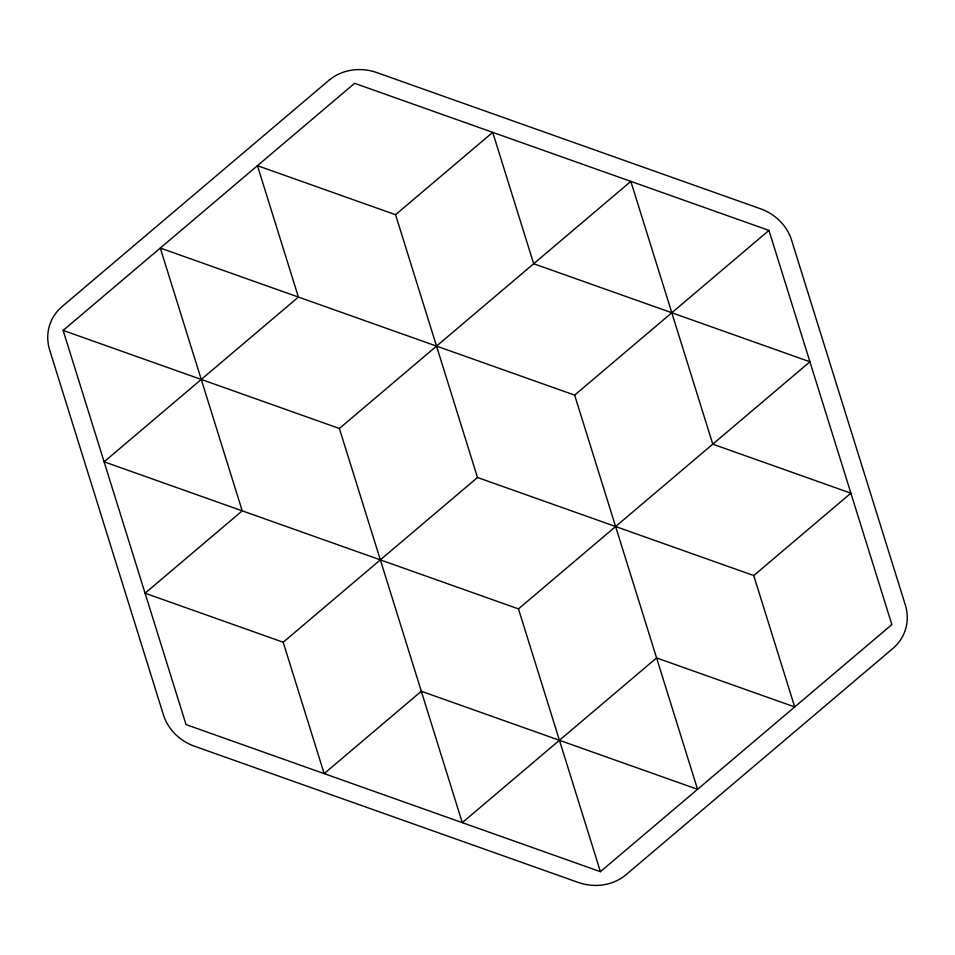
<?xml version="1.0" encoding="UTF-8"?>
<svg xmlns="http://www.w3.org/2000/svg" width="955" height="955" viewBox="0 0 955 955"><rect width="100%" height="100%" fill="white"/><g stroke="black" fill="none" stroke-linecap="round" stroke-linejoin="round"><path stroke-width="1.43" d="M63.137 330.418L354.592 83.324L768.954 230.406L891.863 624.582L600.409 871.676L186.046 724.594L63.137 330.418L339.383 428.473L462.28 822.649L656.586 657.923L794.703 706.951L753.734 575.555L477.5 477.5L395.561 214.708L257.444 165.681L298.414 297.077L104.107 461.814L518.47 608.896L600.409 871.676M395.561 214.708L492.72 132.351L533.678 263.735L809.924 361.79L518.47 608.896M339.383 428.473L630.837 181.378L712.776 444.159L850.893 493.186L753.734 575.555M283.193 642.238L324.163 773.622L421.322 691.265L697.556 789.319L574.647 395.131L160.297 248.049L242.224 510.841L145.076 593.21L283.193 642.238L477.5 477.5M574.647 395.131L768.954 230.406M328.878 80.363L62.171 306.483A48.263 43.882 19.6 0 0 49.684 350.043L163.424 714.853A48.263 43.882 19.6 0 0 194.605 746.261L578.097 882.384A48.263 43.882 19.6 0 0 626.122 874.637L892.83 648.517A48.263 43.882 19.6 0 0 905.316 604.957L791.576 240.147A48.263 43.882 19.6 0 0 760.395 208.739L376.903 72.616A48.263 43.882 19.6 0 0 328.878 80.363"/></g></svg>
